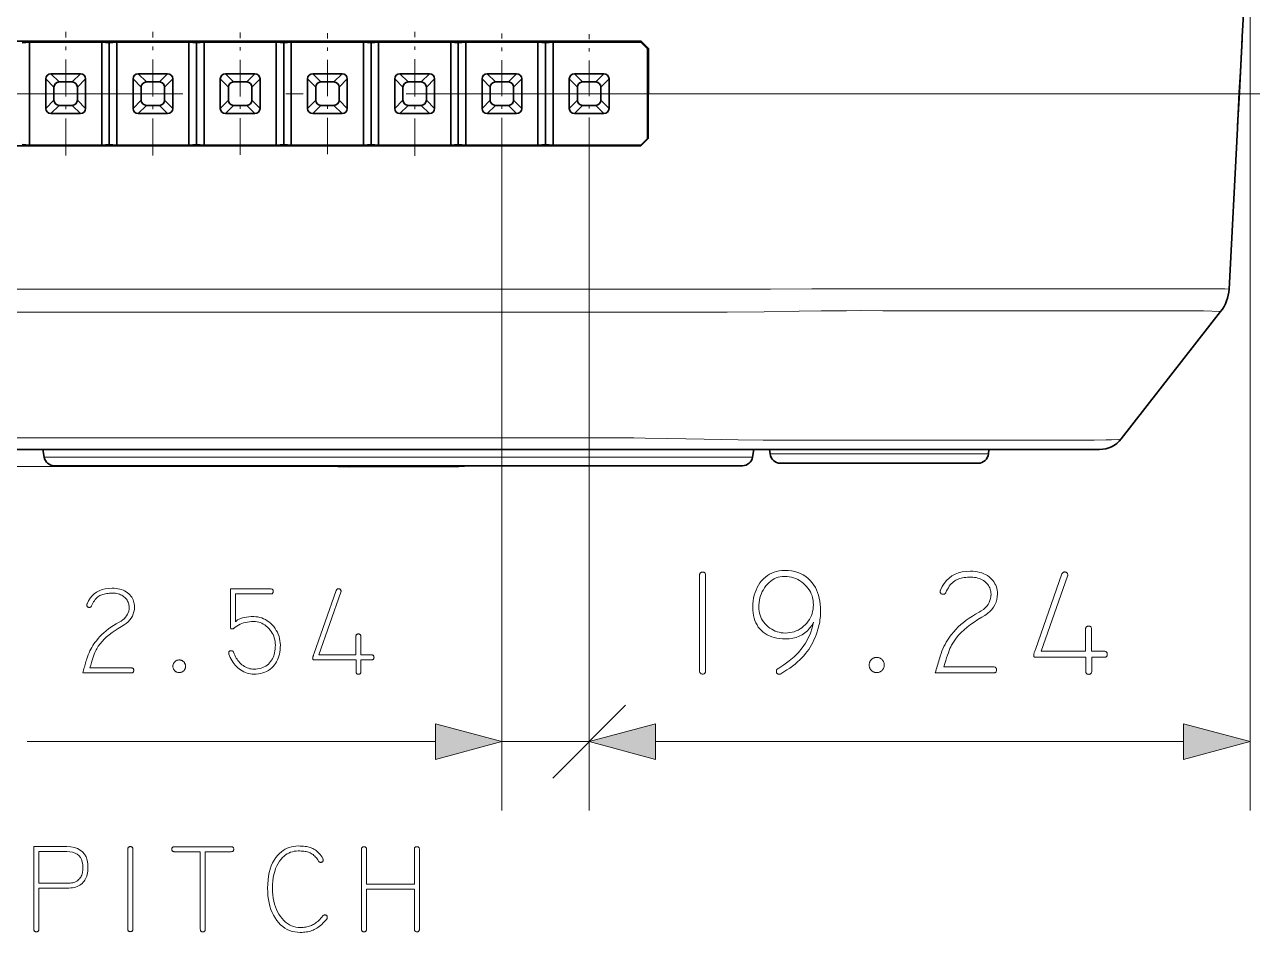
# Model space of a CAD drawing. Extents: x 0 to 297, y 0 to 210.
# Drawn here: x 162.18 to 197.93, y 132.41 to 158.82 of the extents above; entities that cross this region are included whole.
import ezdxf

# ---------------------------------------------------------------- set-up
doc = ezdxf.new("R2010")
doc.units = 0
doc.linetypes.add('DASHDOT', pattern=[18.5, 12, -3, 0.5, -3])

msp = doc.modelspace()

# ---------------------------------------------------------------- linework, layer by layer
at = {"color": 7, "lineweight": 35, "ltscale": 0.107212}
msp.add_line((197.633, 158.481), (197.858, 162.763), dxfattribs=at)
at = {"color": 7, "lineweight": 13}
for p, q in [((197.858, 162.763), (197.858, 135.963)), ((180.759, 156.813), (207.858, 156.813)), ((180.6, 151.124), (118.595, 151.124)), ((180.6, 150.456), (118.595, 150.456)), ((124.262, 146.802), (179.439, 146.802))]:
    msp.add_line(p, q, dxfattribs=at)
at = {"color": 7, "linetype": 'DASHDOT', "lineweight": 13, "ltscale": 0.089814}
msp.add_line((163.378, 155.017), (163.378, 158.609), dxfattribs=at)
at = {"color": 7, "linetype": 'DASHDOT', "lineweight": 13, "ltscale": 0.089815}
msp.add_line((165.918, 155.017), (165.918, 158.609), dxfattribs=at)
at = {"color": 7, "linetype": 'DASHDOT', "lineweight": 13, "ltscale": 0.088726}
msp.add_line((168.458, 155.038), (168.458, 158.588), dxfattribs=at)
at = {"color": 7, "linetype": 'DASHDOT', "lineweight": 13, "ltscale": 0.088}
msp.add_line((170.998, 155.053), (170.998, 158.573), dxfattribs=at)
at = {"color": 7, "linetype": 'DASHDOT', "lineweight": 13, "ltscale": 0.090178}
msp.add_line((173.538, 155.009), (173.538, 158.617), dxfattribs=at)
at = {"color": 7, "linetype": 'DASHDOT', "lineweight": 13, "ltscale": 0.087637}
msp.add_line((176.078, 155.06), (176.078, 158.566), dxfattribs=at)
at = {"color": 7, "linetype": 'DASHDOT', "lineweight": 13, "ltscale": 0.086548}
msp.add_line((178.618, 155.082), (178.618, 158.544), dxfattribs=at)
at = {"color": 7, "lineweight": 35, "ltscale": 0.023677}
msp.add_line((197.629, 158.398), (197.579, 157.452), dxfattribs=at)
at = {"color": 7, "lineweight": 35, "ltscale": 0.006718}
msp.add_line((197.619, 158.212), (197.633, 158.481), dxfattribs=at)
at = {"color": 7, "lineweight": 35}
for p, q in [((154.225, 158.345), (180.131, 158.345)), ((154.23, 155.295), (180.125, 155.295)), ((124.262, 146.463), (179.439, 146.463))]:
    msp.add_line(p, q, dxfattribs=at)
at = {"color": 7, "lineweight": 35, "ltscale": 0.005521}
for p, q in [((162.327, 158.313), (162.107, 158.294)), ((164.427, 158.313), (164.647, 158.294)), ((164.867, 158.313), (164.647, 158.294)), ((166.967, 158.313), (167.187, 158.294)), ((167.407, 158.313), (167.187, 158.294)), ((169.507, 158.313), (169.727, 158.294)), ((169.947, 158.313), (169.727, 158.294)), ((172.047, 158.313), (172.267, 158.294)), ((172.487, 158.313), (172.267, 158.294)), ((174.587, 158.313), (174.807, 158.294)), ((175.027, 158.313), (174.807, 158.294)), ((177.127, 158.313), (177.347, 158.294)), ((177.567, 158.313), (177.347, 158.294)), ((162.107, 155.332), (162.327, 155.313)), ((164.647, 155.332), (164.427, 155.313)), ((164.647, 155.332), (164.867, 155.313)), ((167.187, 155.332), (166.967, 155.313)), ((167.187, 155.332), (167.407, 155.313)), ((169.727, 155.332), (169.507, 155.313)), ((169.727, 155.332), (169.947, 155.313)), ((172.267, 155.332), (172.047, 155.313)), ((172.267, 155.332), (172.487, 155.313)), ((174.807, 155.332), (174.587, 155.313)), ((174.807, 155.332), (175.027, 155.313)), ((177.347, 155.332), (177.127, 155.313)), ((177.347, 155.332), (177.567, 155.313))]:
    msp.add_line(p, q, dxfattribs=at)
at = {"color": 7, "lineweight": 35, "ltscale": 0.075}
for p, q in [((162.327, 158.313), (162.327, 155.313)), ((164.427, 158.313), (164.427, 155.313)), ((164.867, 158.313), (164.867, 155.313)), ((166.967, 158.313), (166.967, 155.313)), ((167.407, 158.313), (167.407, 155.313)), ((169.507, 158.313), (169.507, 155.313)), ((169.947, 158.313), (169.947, 155.313)), ((172.047, 158.313), (172.047, 155.313)), ((172.487, 158.313), (172.487, 155.313)), ((174.587, 158.313), (174.587, 155.313)), ((175.027, 158.313), (175.027, 155.313)), ((177.127, 158.313), (177.127, 155.313)), ((177.567, 158.313), (177.567, 155.313))]:
    msp.add_line(p, q, dxfattribs=at)
at = {"color": 7, "lineweight": 35, "ltscale": 0.0525}
for p, q in [((162.327, 158.313), (164.427, 158.313)), ((164.867, 158.313), (166.967, 158.313)), ((167.407, 158.313), (169.507, 158.313)), ((169.947, 158.313), (172.047, 158.313)), ((172.487, 158.313), (174.587, 158.313)), ((175.027, 158.313), (177.127, 158.313)), ((164.427, 155.313), (162.327, 155.313)), ((166.967, 155.313), (164.867, 155.313)), ((169.507, 155.313), (167.407, 155.313)), ((172.047, 155.313), (169.947, 155.313)), ((174.587, 155.313), (172.487, 155.313)), ((177.127, 155.313), (175.027, 155.313))]:
    msp.add_line(p, q, dxfattribs=at)
at = {"color": 7, "lineweight": 35, "ltscale": 0.074038}
for p, q in [((164.647, 158.294), (164.647, 155.332)), ((167.187, 158.294), (167.187, 155.332)), ((169.727, 158.294), (169.727, 155.332)), ((172.267, 158.294), (172.267, 155.332)), ((174.807, 158.294), (174.807, 155.332)), ((177.347, 158.294), (177.347, 155.332))]:
    msp.add_line(p, q, dxfattribs=at)
at = {"color": 7, "lineweight": 35, "ltscale": 0.063775}
for p, q in [((177.567, 158.313), (180.118, 158.313)), ((180.118, 155.313), (177.567, 155.313))]:
    msp.add_line(p, q, dxfattribs=at)
at = {"color": 7, "lineweight": 35, "ltscale": 0.000859953}
msp.add_line((180.118, 158.313), (180.131, 158.345), dxfattribs=at)
at = {"color": 7, "lineweight": 35, "ltscale": 0.007071}
for p, q in [((180.318, 158.113), (180.118, 158.313)), ((180.118, 155.313), (180.318, 155.513))]:
    msp.add_line(p, q, dxfattribs=at)
at = {"color": 7, "lineweight": 35, "ltscale": 0.007719}
msp.add_line((180.131, 158.345), (180.349, 158.126), dxfattribs=at)
at = {"color": 7, "lineweight": 35, "ltscale": 0.000832751}
msp.add_line((180.318, 158.113), (180.349, 158.126), dxfattribs=at)
at = {"color": 7, "lineweight": 35, "ltscale": 0.065}
msp.add_line((180.318, 155.513), (180.318, 158.113), dxfattribs=at)
at = {"color": 7, "lineweight": 35, "ltscale": 0.065514}
msp.add_line((180.349, 158.126), (180.336, 155.505), dxfattribs=at)
at = {"color": 7, "lineweight": 35, "ltscale": 0.009186}
msp.add_line((197.599, 157.845), (197.619, 158.212), dxfattribs=at)
at = {"color": 7, "lineweight": 13, "ltscale": 0.009833}
msp.add_line((197.578, 157.452), (197.599, 157.845), dxfattribs=at)
at = {"color": 7, "lineweight": 35, "ltscale": 0.009833}
msp.add_line((197.599, 157.845), (197.578, 157.452), dxfattribs=at)
at = {"color": 7, "lineweight": 13, "ltscale": 0.008396}
for p, q in [((163.187, 157.154), (162.95, 157.391)), ((163.568, 157.154), (163.806, 157.391)), ((165.727, 157.154), (165.49, 157.391)), ((166.108, 157.154), (166.346, 157.391)), ((168.267, 157.154), (168.03, 157.391)), ((168.648, 157.154), (168.886, 157.391)), ((170.807, 157.154), (170.57, 157.391)), ((171.188, 157.154), (171.426, 157.391)), ((173.347, 157.154), (173.11, 157.391)), ((173.728, 157.154), (173.966, 157.391)), ((175.887, 157.154), (175.65, 157.391)), ((176.268, 157.154), (176.506, 157.391)), ((178.427, 157.154), (178.19, 157.391)), ((178.808, 157.154), (179.046, 157.391)), ((165.577, 157.004), (165.34, 157.241)), ((168.117, 157.004), (167.88, 157.241)), ((173.878, 157.004), (174.116, 157.241)), ((178.958, 157.004), (179.196, 157.241)), ((165.577, 156.622), (165.34, 156.385)), ((168.117, 156.622), (167.88, 156.385)), ((173.878, 156.622), (174.116, 156.385)), ((178.958, 156.622), (179.196, 156.385)), ((163.187, 156.473), (162.95, 156.235)), ((163.568, 156.473), (163.806, 156.235)), ((165.727, 156.473), (165.49, 156.235)), ((166.108, 156.473), (166.346, 156.235)), ((168.267, 156.473), (168.03, 156.235)), ((168.648, 156.473), (168.886, 156.235)), ((170.807, 156.473), (170.57, 156.235)), ((171.188, 156.473), (171.426, 156.235)), ((173.347, 156.473), (173.11, 156.235)), ((173.728, 156.473), (173.966, 156.235)), ((175.887, 156.473), (175.65, 156.235)), ((176.268, 156.473), (176.506, 156.235)), ((178.427, 156.473), (178.19, 156.235)), ((178.808, 156.473), (179.046, 156.235))]:
    msp.add_line(p, q, dxfattribs=at)
at = {"color": 7, "lineweight": 35, "ltscale": 0.021403}
for p, q in [((162.95, 157.391), (163.806, 157.391)), ((165.49, 157.391), (166.346, 157.391)), ((168.03, 157.391), (168.886, 157.391)), ((170.57, 157.391), (171.426, 157.391)), ((173.11, 157.391), (173.966, 157.391)), ((175.65, 157.391), (176.506, 157.391)), ((178.19, 157.391), (179.046, 157.391)), ((162.8, 157.241), (162.8, 156.385)), ((163.956, 157.241), (163.956, 156.385)), ((165.34, 157.241), (165.34, 156.385)), ((166.496, 157.241), (166.496, 156.385)), ((167.88, 157.241), (167.88, 156.385)), ((169.036, 157.241), (169.036, 156.385)), ((170.42, 157.241), (170.42, 156.385)), ((171.576, 157.241), (171.576, 156.385)), ((172.96, 157.241), (172.96, 156.385)), ((174.116, 157.241), (174.116, 156.385)), ((175.5, 157.241), (175.5, 156.385)), ((176.656, 157.241), (176.656, 156.385)), ((178.04, 157.241), (178.04, 156.385)), ((179.196, 157.241), (179.196, 156.385)), ((162.95, 156.235), (163.806, 156.235)), ((165.49, 156.235), (166.346, 156.235)), ((168.03, 156.235), (168.886, 156.235)), ((170.57, 156.235), (171.426, 156.235)), ((173.11, 156.235), (173.966, 156.235)), ((175.65, 156.235), (176.506, 156.235)), ((178.19, 156.235), (179.046, 156.235))]:
    msp.add_line(p, q, dxfattribs=at)
at = {"color": 7, "lineweight": 13, "ltscale": 0.015021}
msp.add_line((197.578, 157.452), (197.546, 156.852), dxfattribs=at)
at = {"color": 7, "lineweight": 35, "ltscale": 0.01502}
for p, q in [((197.546, 156.852), (197.578, 157.452)), ((197.548, 156.852), (197.579, 157.452))]:
    msp.add_line(p, q, dxfattribs=at)
at = {"color": 7, "lineweight": 13, "ltscale": 3.09579e-05}
msp.add_line((197.579, 157.452), (197.578, 157.452), dxfattribs=at)
at = {"color": 7, "lineweight": 13, "ltscale": 0.008395}
for p, q in [((163.037, 157.004), (162.8, 157.241)), ((163.718, 157.004), (163.956, 157.241)), ((166.258, 157.004), (166.496, 157.241)), ((168.798, 157.004), (169.036, 157.241)), ((170.657, 157.004), (170.42, 157.241)), ((171.338, 157.004), (171.576, 157.241)), ((173.197, 157.004), (172.96, 157.241)), ((175.737, 157.004), (175.5, 157.241)), ((176.418, 157.004), (176.656, 157.241)), ((178.277, 157.004), (178.04, 157.241)), ((163.037, 156.622), (162.8, 156.385)), ((163.718, 156.622), (163.956, 156.385)), ((166.258, 156.622), (166.496, 156.385)), ((168.798, 156.622), (169.036, 156.385)), ((170.657, 156.622), (170.42, 156.385)), ((171.338, 156.622), (171.576, 156.385)), ((173.197, 156.622), (172.96, 156.385)), ((175.737, 156.622), (175.5, 156.385)), ((176.418, 156.622), (176.656, 156.385)), ((178.277, 156.622), (178.04, 156.385))]:
    msp.add_line(p, q, dxfattribs=at)
at = {"color": 7, "lineweight": 35, "ltscale": 0.00953}
for p, q in [((163.037, 157.004), (163.037, 156.622)), ((163.568, 157.154), (163.187, 157.154)), ((163.718, 156.622), (163.718, 157.004)), ((165.577, 157.004), (165.577, 156.622)), ((166.108, 157.154), (165.727, 157.154)), ((166.258, 156.622), (166.258, 157.004)), ((168.117, 157.004), (168.117, 156.622)), ((168.648, 157.154), (168.267, 157.154)), ((168.798, 156.622), (168.798, 157.004)), ((170.657, 157.004), (170.657, 156.622)), ((171.188, 157.154), (170.807, 157.154)), ((171.338, 156.622), (171.338, 157.004)), ((173.197, 157.004), (173.197, 156.622)), ((173.728, 157.154), (173.347, 157.154)), ((173.878, 156.622), (173.878, 157.004)), ((175.737, 156.622), (175.737, 157.004)), ((176.268, 157.154), (175.887, 157.154)), ((176.418, 156.622), (176.418, 157.004)), ((178.277, 157.004), (178.277, 156.622)), ((178.808, 157.154), (178.427, 157.154)), ((178.958, 157.004), (178.958, 156.622)), ((163.568, 156.473), (163.187, 156.473)), ((166.108, 156.473), (165.727, 156.473)), ((168.648, 156.473), (168.267, 156.473)), ((171.188, 156.473), (170.807, 156.473)), ((173.728, 156.473), (173.347, 156.473)), ((175.887, 156.473), (176.268, 156.473)), ((178.427, 156.473), (178.808, 156.473))]:
    msp.add_line(p, q, dxfattribs=at)
at = {"color": 7, "linetype": 'DASHDOT', "lineweight": 13}
msp.add_line((117.787, 156.813), (180.759, 156.813), dxfattribs=at)
at = {"color": 7, "lineweight": 35, "ltscale": 0.024445}
msp.add_line((197.497, 155.876), (197.548, 156.852), dxfattribs=at)
at = {"color": 7, "lineweight": 13, "ltscale": 0.010591}
msp.add_line((197.546, 156.852), (197.525, 156.429), dxfattribs=at)
at = {"color": 7, "lineweight": 35, "ltscale": 0.010591}
msp.add_line((197.525, 156.429), (197.546, 156.852), dxfattribs=at)
at = {"color": 7, "lineweight": 13, "ltscale": 3.20798e-05}
msp.add_line((197.548, 156.852), (197.546, 156.852), dxfattribs=at)
at = {"color": 7, "lineweight": 35, "ltscale": 0.009724}
msp.add_line((197.525, 156.429), (197.505, 156.041), dxfattribs=at)
at = {"color": 7, "lineweight": 35, "ltscale": 0.006101}
msp.add_line((197.505, 156.041), (197.492, 155.797), dxfattribs=at)
at = {"color": 7, "lineweight": 35, "ltscale": 0.000507444}
msp.add_line((180.318, 155.513), (180.336, 155.505), dxfattribs=at)
at = {"color": 7, "lineweight": 35, "ltscale": 0.116851}
msp.add_line((197.248, 151.129), (197.492, 155.797), dxfattribs=at)
at = {"color": 7, "lineweight": 35, "ltscale": 0.000481445}
msp.add_line((180.118, 155.313), (180.125, 155.295), dxfattribs=at)
at = {"color": 7, "lineweight": 35, "ltscale": 0.007449}
msp.add_line((180.125, 155.295), (180.336, 155.505), dxfattribs=at)
at = {"color": 7, "lineweight": 13, "ltscale": 0.477431}
msp.add_line((176.078, 155.06), (176.078, 135.963), dxfattribs=at)
at = {"color": 7, "lineweight": 13, "ltscale": 0.477976}
msp.add_line((178.618, 155.082), (178.618, 135.963), dxfattribs=at)
msp.add_line((178.618, 155.082), (178.618, 135.963), dxfattribs=at)
at = {"color": 7, "lineweight": 13, "ltscale": 0.002681}
msp.add_line((180.707, 151.124), (180.6, 151.124), dxfattribs=at)
at = {"color": 7, "lineweight": 13, "ltscale": 0.000913239}
msp.add_line((188.213, 151.137), (188.177, 151.137), dxfattribs=at)
at = {"color": 7, "lineweight": 13, "ltscale": 0.179984}
for p, q in [((195.413, 151.137), (188.213, 151.137)), ((195.179, 150.498), (187.98, 150.498))]:
    msp.add_line(p, q, dxfattribs=at)
at = {"color": 7, "lineweight": 13, "ltscale": 0.000871277}
msp.add_line((195.413, 151.137), (195.447, 151.137), dxfattribs=at)
at = {"color": 7, "lineweight": 13, "ltscale": 0.002686}
msp.add_line((180.707, 150.456), (180.6, 150.456), dxfattribs=at)
at = {"color": 7, "lineweight": 13, "ltscale": 0.000915527}
msp.add_line((187.98, 150.498), (187.943, 150.498), dxfattribs=at)
at = {"color": 7, "lineweight": 35, "ltscale": 0.11751}
msp.add_line((194.109, 146.77), (197.003, 150.474), dxfattribs=at)
at = {"color": 7, "lineweight": 13, "ltscale": 0.000869751}
msp.add_line((195.179, 150.498), (195.214, 150.498), dxfattribs=at)
at = {"color": 7, "lineweight": 13, "ltscale": 0.183576}
msp.add_line((185.33, 146.731), (192.673, 146.731), dxfattribs=at)
at = {"color": 7, "lineweight": 35, "ltscale": 0.005699}
for p, q in [((162.749, 146.239), (162.71, 146.463)), ((183.376, 146.239), (183.416, 146.463))]:
    msp.add_line(p, q, dxfattribs=at)
at = {"color": 7, "lineweight": 13, "ltscale": 0.381454}
msp.add_line((178.007, 146.239), (162.749, 146.239), dxfattribs=at)
at = {"color": 7, "lineweight": 13, "ltscale": 0.134224}
msp.add_line((183.376, 146.239), (178.007, 146.239), dxfattribs=at)
at = {"color": 7, "lineweight": 35, "ltscale": 0.134034}
msp.add_line((179.439, 146.463), (184.8, 146.463), dxfattribs=at)
at = {"color": 7, "lineweight": 35, "ltscale": 0.003166}
for p, q in [((183.884, 146.337), (183.873, 146.463)), ((190.241, 146.337), (190.252, 146.463))]:
    msp.add_line(p, q, dxfattribs=at)
at = {"color": 7, "lineweight": 13, "ltscale": 0.079464}
msp.add_line((183.884, 146.337), (187.063, 146.337), dxfattribs=at)
at = {"color": 7, "lineweight": 35, "ltscale": 0.183575}
msp.add_line((184.8, 146.463), (192.143, 146.463), dxfattribs=at)
at = {"color": 7, "lineweight": 13, "ltscale": 0.079463}
msp.add_line((187.063, 146.337), (190.241, 146.337), dxfattribs=at)
at = {"color": 7, "lineweight": 35, "ltscale": 0.033406}
msp.add_line((192.143, 146.463), (193.48, 146.463), dxfattribs=at)
at = {"color": 1, "lineweight": 13}
msp.add_line((171.598, 145.963), (87.555, 145.963), dxfattribs=at)
at = {"color": 7, "lineweight": 35, "ltscale": 0.370527}
msp.add_line((163.045, 145.991), (177.866, 145.991), dxfattribs=at)
at = {"color": 7, "lineweight": 35, "ltscale": 0.04993}
msp.add_line((173.71, 145.963), (171.713, 145.963), dxfattribs=at)
at = {"color": 7, "lineweight": 35, "ltscale": 0.017569}
msp.add_line((174.413, 145.963), (173.71, 145.963), dxfattribs=at)
at = {"color": 7, "lineweight": 35, "ltscale": 0.130379}
msp.add_line((183.081, 145.991), (177.866, 145.991), dxfattribs=at)
at = {"color": 7, "lineweight": 35, "ltscale": 0.071992}
for p, q in [((184.183, 146.063), (187.063, 146.063)), ((187.063, 146.063), (189.942, 146.063))]:
    msp.add_line(p, q, dxfattribs=at)
at = {"color": 7, "lineweight": 13, "ltscale": 0.075}
msp.add_line((179.678, 139.024), (177.557, 136.902), dxfattribs=at)
at = {"color": 7, "lineweight": 13, "ltscale": 0.297301}
msp.add_line((162.254, 137.963), (174.146, 137.963), dxfattribs=at)
at = {"color": 7, "lineweight": 13, "ltscale": 0.0635}
msp.add_line((176.078, 137.963), (178.618, 137.963), dxfattribs=at)
at = {"color": 7, "lineweight": 13, "ltscale": 0.384402}
msp.add_line((180.55, 137.963), (195.926, 137.963), dxfattribs=at)
at = {"color": 7, "lineweight": 13}
for points in [[(188.177, 151.137), (186.842, 151.138), (185.104, 151.133), (183.893, 151.126), (182.625, 151.123), (181.036, 151.124), (180.707, 151.124)], [(187.943, 150.498), (187.171, 150.499), (186.517, 150.501), (186.106, 150.5), (185.372, 150.494), (184.736, 150.486), (183.718, 150.471), (182.633, 150.46), (182.147, 150.458), (181.156, 150.456), (180.707, 150.456)], [(195.214, 150.498), (195.996, 150.496), (196.507, 150.491), (197.003, 150.474)], [(179.439, 146.802), (179.915, 146.8), (180.245, 146.796), (180.896, 146.784), (181.965, 146.761), (182.956, 146.743), (183.687, 146.735), (184.136, 146.732), (184.948, 146.731), (185.33, 146.731)], [(192.673, 146.731), (193.101, 146.732), (193.318, 146.735), (193.67, 146.741), (193.823, 146.746), (193.998, 146.755), (194.078, 146.763), (194.109, 146.77)]]:
    msp.add_lwpolyline(points, dxfattribs=at)
for points in [[(182.007, 140.015), (182.006, 139.999), (182.004, 139.984), (181.999, 139.971), (181.993, 139.96), (181.985, 139.95), (181.976, 139.942), (181.965, 139.936), (181.952, 139.932), (181.937, 139.929), (181.92, 139.928), (181.904, 139.929), (181.889, 139.932), (181.876, 139.936), (181.865, 139.942), (181.856, 139.95), (181.848, 139.96), (181.842, 139.971), (181.837, 139.984), (181.835, 139.999), (181.834, 140.015), (181.834, 142.807), (181.835, 142.824), (181.837, 142.838), (181.842, 142.851), (181.848, 142.863), (181.856, 142.872), (181.865, 142.88), (181.876, 142.886), (181.889, 142.89), (181.904, 142.893), (181.92, 142.894), (181.937, 142.893), (181.952, 142.89), (181.965, 142.886), (181.976, 142.88), (181.985, 142.872), (181.993, 142.863), (181.999, 142.851), (182.004, 142.838), (182.006, 142.824), (182.007, 142.807)], [(185.28, 141.236), (185.254, 141.154), (185.227, 141.074), (185.197, 140.997), (185.164, 140.923), (185.129, 140.85), (185.092, 140.781), (185.053, 140.713), (185.011, 140.648), (184.967, 140.586), (184.92, 140.526), (184.867, 140.463), (184.81, 140.401), (184.748, 140.34), (184.682, 140.28), (184.612, 140.221), (184.538, 140.162), (184.459, 140.105), (184.376, 140.048), (184.289, 139.992), (184.198, 139.937), (184.193, 139.935), (184.189, 139.932), (184.185, 139.93), (184.18, 139.929), (184.176, 139.927), (184.172, 139.926), (184.167, 139.925), (184.163, 139.925), (184.159, 139.924), (184.154, 139.924), (184.138, 139.925), (184.123, 139.928), (184.11, 139.932), (184.099, 139.939), (184.089, 139.947), (184.082, 139.957), (184.075, 139.969), (184.071, 139.982), (184.069, 139.998), (184.068, 140.015), (184.068, 140.023), (184.069, 140.032), (184.072, 140.039), (184.075, 140.047), (184.078, 140.054), (184.083, 140.061), (184.089, 140.067), (184.095, 140.073), (184.103, 140.079), (184.111, 140.084), (184.283, 140.194), (184.441, 140.309), (184.583, 140.43), (184.709, 140.557), (184.821, 140.689), (184.917, 140.828), (184.998, 140.972), (185.064, 141.122), (185.115, 141.278), (185.15, 141.439), (185.097, 141.346), (185.037, 141.263), (184.971, 141.19), (184.898, 141.126), (184.82, 141.072), (184.735, 141.028), (184.644, 140.994), (184.546, 140.97), (184.442, 140.955), (184.332, 140.95), (184.244, 140.952), (184.16, 140.96), (184.08, 140.972), (184.004, 140.989), (183.932, 141.011), (183.864, 141.037), (183.8, 141.069), (183.74, 141.105), (183.684, 141.146), (183.633, 141.192), (183.585, 141.243), (183.543, 141.297), (183.506, 141.356), (183.473, 141.418), (183.446, 141.485), (183.424, 141.555), (183.406, 141.629), (183.394, 141.708), (183.386, 141.79), (183.384, 141.876), (183.386, 141.967), (183.394, 142.055), (183.407, 142.14), (183.425, 142.221), (183.448, 142.299), (183.476, 142.374), (183.509, 142.445), (183.547, 142.514), (183.591, 142.579), (183.639, 142.64), (183.692, 142.698), (183.748, 142.749), (183.807, 142.794), (183.869, 142.833), (183.935, 142.866), (184.003, 142.893), (184.075, 142.914), (184.15, 142.929), (184.229, 142.938), (184.31, 142.941), (184.412, 142.938), (184.51, 142.927), (184.603, 142.909), (184.69, 142.884), (184.773, 142.852), (184.851, 142.812), (184.925, 142.765), (184.993, 142.711), (185.057, 142.65), (185.115, 142.582), (185.161, 142.517), (185.203, 142.449), (185.239, 142.376), (185.27, 142.301), (185.297, 142.222), (185.319, 142.139), (185.336, 142.053), (185.348, 141.963), (185.355, 141.869), (185.358, 141.773), (185.357, 141.718), (185.355, 141.664), (185.351, 141.61), (185.345, 141.556), (185.338, 141.502), (185.33, 141.448), (185.32, 141.395), (185.308, 141.342), (185.295, 141.289)], [(185.146, 141.946), (185.143, 142.013), (185.136, 142.078), (185.124, 142.142), (185.106, 142.203), (185.084, 142.262), (185.058, 142.319), (185.026, 142.375), (184.989, 142.428), (184.947, 142.479), (184.901, 142.528), (184.851, 142.574), (184.799, 142.614), (184.745, 142.65), (184.689, 142.682), (184.631, 142.708), (184.571, 142.73), (184.509, 142.747), (184.445, 142.759), (184.378, 142.766), (184.31, 142.768), (184.245, 142.765), (184.183, 142.757), (184.123, 142.743), (184.065, 142.724), (184.009, 142.699), (183.956, 142.668), (183.905, 142.632), (183.856, 142.591), (183.809, 142.544), (183.765, 142.491), (183.725, 142.438), (183.69, 142.383), (183.659, 142.327), (183.632, 142.268), (183.609, 142.208), (183.59, 142.145), (183.576, 142.081), (183.565, 142.015), (183.559, 141.946), (183.557, 141.876), (183.559, 141.815), (183.566, 141.755), (183.577, 141.698), (183.594, 141.642), (183.614, 141.587), (183.639, 141.535), (183.669, 141.485), (183.704, 141.436), (183.743, 141.389), (183.786, 141.344), (183.833, 141.302), (183.882, 141.264), (183.932, 141.231), (183.984, 141.203), (184.037, 141.178), (184.093, 141.159), (184.15, 141.143), (184.209, 141.132), (184.269, 141.125), (184.332, 141.123), (184.399, 141.126), (184.464, 141.133), (184.527, 141.145), (184.588, 141.162), (184.647, 141.183), (184.704, 141.21), (184.759, 141.241), (184.811, 141.277), (184.861, 141.318), (184.91, 141.363), (184.954, 141.413), (184.995, 141.464), (185.03, 141.517), (185.061, 141.572), (185.087, 141.629), (185.108, 141.688), (185.124, 141.75), (185.136, 141.813), (185.143, 141.878)], [(190.392, 139.963), (188.695, 139.963), (188.71, 140.012), (188.725, 140.062), (188.739, 140.111), (188.754, 140.16), (188.768, 140.209), (188.782, 140.258), (188.796, 140.306), (188.81, 140.355), (188.824, 140.404), (188.838, 140.452), (188.863, 140.524), (188.889, 140.594), (188.917, 140.662), (188.948, 140.728), (188.98, 140.792), (189.014, 140.854), (189.051, 140.915), (189.089, 140.973), (189.129, 141.03), (189.172, 141.084), (189.232, 141.158), (189.296, 141.229), (189.365, 141.299), (189.438, 141.366), (189.516, 141.432), (189.598, 141.495), (189.684, 141.557), (189.774, 141.616), (189.869, 141.674), (189.968, 141.729), (190.035, 141.769), (190.094, 141.811), (190.147, 141.856), (190.193, 141.904), (190.231, 141.954), (190.263, 142.008), (190.287, 142.064), (190.305, 142.123), (190.315, 142.184), (190.319, 142.249), (190.317, 142.289), (190.313, 142.328), (190.305, 142.365), (190.295, 142.402), (190.281, 142.437), (190.264, 142.471), (190.245, 142.504), (190.222, 142.535), (190.196, 142.566), (190.167, 142.595), (190.133, 142.624), (190.097, 142.65), (190.06, 142.672), (190.02, 142.692), (189.978, 142.709), (189.934, 142.722), (189.888, 142.733), (189.84, 142.74), (189.79, 142.745), (189.739, 142.747), (189.684, 142.746), (189.631, 142.743), (189.581, 142.739), (189.533, 142.733), (189.488, 142.725), (189.445, 142.715), (189.404, 142.704), (189.366, 142.691), (189.33, 142.676), (189.297, 142.66), (189.261, 142.638), (189.226, 142.614), (189.192, 142.586), (189.161, 142.555), (189.13, 142.52), (189.102, 142.483), (189.075, 142.442), (189.049, 142.398), (189.025, 142.351), (189.003, 142.301), (188.998, 142.291), (188.993, 142.282), (188.987, 142.274), (188.981, 142.267), (188.974, 142.262), (188.966, 142.257), (188.958, 142.253), (188.949, 142.251), (188.939, 142.249), (188.929, 142.249), (188.912, 142.25), (188.896, 142.252), (188.883, 142.257), (188.871, 142.263), (188.861, 142.27), (188.853, 142.28), (188.846, 142.291), (188.842, 142.304), (188.839, 142.319), (188.838, 142.335), (188.838, 142.339), (188.839, 142.342), (188.839, 142.346), (188.84, 142.349), (188.84, 142.353), (188.841, 142.356), (188.842, 142.36), (188.844, 142.363), (188.845, 142.366), (188.847, 142.37), (188.897, 142.474), (188.955, 142.568), (189.022, 142.65), (189.097, 142.722), (189.18, 142.782), (189.272, 142.832), (189.372, 142.87), (189.48, 142.898), (189.597, 142.914), (189.721, 142.92), (189.793, 142.918), (189.861, 142.912), (189.927, 142.902), (189.989, 142.888), (190.049, 142.87), (190.106, 142.848), (190.16, 142.822), (190.212, 142.792), (190.26, 142.758), (190.306, 142.721), (190.344, 142.682), (190.377, 142.643), (190.407, 142.601), (190.433, 142.558), (190.455, 142.513), (190.473, 142.466), (190.487, 142.418), (190.497, 142.367), (190.503, 142.315), (190.505, 142.262), (190.5, 142.178), (190.487, 142.097), (190.464, 142.021), (190.433, 141.947), (190.392, 141.878), (190.343, 141.811), (190.284, 141.749), (190.217, 141.69), (190.14, 141.634), (190.055, 141.582), (189.936, 141.513), (189.825, 141.443), (189.72, 141.37), (189.622, 141.295), (189.532, 141.218), (189.448, 141.139), (189.372, 141.058), (189.302, 140.975), (189.24, 140.89), (189.185, 140.803), (189.164, 140.765), (189.143, 140.721), (189.121, 140.67), (189.099, 140.613), (189.075, 140.55), (189.051, 140.48), (189.026, 140.403), (189, 140.321), (188.974, 140.232), (188.946, 140.136), (190.392, 140.136), (190.409, 140.135), (190.424, 140.133), (190.437, 140.128), (190.448, 140.122), (190.457, 140.115), (190.465, 140.105), (190.471, 140.094), (190.475, 140.081), (190.478, 140.066), (190.479, 140.05), (190.478, 140.033), (190.475, 140.018), (190.471, 140.005), (190.465, 139.994), (190.457, 139.985), (190.448, 139.977), (190.437, 139.971), (190.424, 139.966), (190.409, 139.964)], [(193.617, 140.418), (193.249, 140.418), (193.249, 140.006), (193.249, 139.99), (193.246, 139.975), (193.242, 139.962), (193.236, 139.951), (193.228, 139.941), (193.218, 139.934), (193.207, 139.928), (193.194, 139.923), (193.179, 139.921), (193.163, 139.92), (193.146, 139.921), (193.132, 139.923), (193.119, 139.928), (193.108, 139.934), (193.098, 139.941), (193.09, 139.951), (193.084, 139.962), (193.08, 139.975), (193.077, 139.99), (193.076, 140.006), (193.076, 140.418), (191.609, 140.418), (191.6, 140.418), (191.592, 140.42), (191.585, 140.422), (191.578, 140.426), (191.573, 140.431), (191.569, 140.436), (191.565, 140.443), (191.563, 140.451), (191.562, 140.46), (191.561, 140.469), (191.562, 140.479), (191.563, 140.49), (191.565, 140.504), (191.569, 140.519), (191.573, 140.536), (191.578, 140.554), (191.585, 140.575), (191.592, 140.597), (191.6, 140.621), (191.609, 140.647), (192.384, 142.842), (192.388, 142.852), (192.394, 142.862), (192.4, 142.87), (192.407, 142.878), (192.414, 142.884), (192.422, 142.889), (192.431, 142.893), (192.44, 142.896), (192.451, 142.898), (192.462, 142.898), (192.479, 142.897), (192.494, 142.895), (192.508, 142.89), (192.52, 142.884), (192.53, 142.876), (192.538, 142.867), (192.544, 142.856), (192.549, 142.843), (192.552, 142.828), (192.553, 142.811), (192.552, 142.809), (192.552, 142.806), (192.552, 142.803), (192.552, 142.8), (192.551, 142.797), (192.551, 142.794), (192.55, 142.791), (192.55, 142.788), (192.549, 142.785), (192.548, 142.781), (191.782, 140.591), (193.072, 140.591), (193.072, 141.236), (193.073, 141.252), (193.075, 141.267), (193.08, 141.28), (193.086, 141.291), (193.094, 141.301), (193.103, 141.308), (193.114, 141.315), (193.127, 141.319), (193.142, 141.321), (193.159, 141.322), (193.175, 141.321), (193.19, 141.319), (193.203, 141.315), (193.214, 141.308), (193.224, 141.301), (193.231, 141.291), (193.237, 141.28), (193.242, 141.267), (193.244, 141.252), (193.245, 141.236), (193.245, 140.591), (193.617, 140.591), (193.634, 140.59), (193.649, 140.587), (193.662, 140.583), (193.673, 140.577), (193.682, 140.569), (193.69, 140.56), (193.696, 140.548), (193.701, 140.535), (193.703, 140.521), (193.704, 140.504), (193.703, 140.488), (193.701, 140.473), (193.696, 140.46), (193.69, 140.449), (193.682, 140.439), (193.673, 140.431), (193.662, 140.425), (193.649, 140.421), (193.634, 140.418)], [(165.287, 139.963), (163.873, 139.963), (163.885, 140.004), (163.897, 140.045), (163.909, 140.086), (163.921, 140.127), (163.933, 140.168), (163.945, 140.208), (163.957, 140.249), (163.969, 140.29), (163.98, 140.33), (163.992, 140.371), (164.012, 140.43), (164.034, 140.489), (164.058, 140.545), (164.083, 140.6), (164.11, 140.654), (164.139, 140.706), (164.169, 140.756), (164.201, 140.805), (164.234, 140.852), (164.27, 140.897), (164.32, 140.959), (164.374, 141.018), (164.431, 141.076), (164.492, 141.132), (164.557, 141.187), (164.625, 141.24), (164.696, 141.291), (164.772, 141.341), (164.851, 141.389), (164.934, 141.435), (164.989, 141.468), (165.039, 141.503), (165.083, 141.54), (165.121, 141.58), (165.153, 141.622), (165.179, 141.667), (165.199, 141.714), (165.214, 141.763), (165.223, 141.814), (165.226, 141.868), (165.224, 141.901), (165.221, 141.934), (165.214, 141.965), (165.206, 141.995), (165.194, 142.025), (165.18, 142.053), (165.164, 142.08), (165.145, 142.107), (165.123, 142.132), (165.099, 142.156), (165.071, 142.18), (165.041, 142.202), (165.01, 142.221), (164.977, 142.237), (164.942, 142.251), (164.905, 142.262), (164.867, 142.271), (164.827, 142.278), (164.785, 142.281), (164.742, 142.283), (164.696, 142.282), (164.653, 142.28), (164.611, 142.276), (164.571, 142.271), (164.533, 142.265), (164.497, 142.257), (164.464, 142.247), (164.432, 142.236), (164.402, 142.224), (164.374, 142.21), (164.344, 142.193), (164.315, 142.172), (164.287, 142.149), (164.261, 142.123), (164.235, 142.094), (164.212, 142.063), (164.189, 142.029), (164.168, 141.992), (164.148, 141.953), (164.129, 141.911), (164.125, 141.903), (164.121, 141.895), (164.116, 141.889), (164.111, 141.883), (164.105, 141.879), (164.098, 141.875), (164.091, 141.872), (164.084, 141.869), (164.076, 141.868), (164.068, 141.868), (164.053, 141.868), (164.04, 141.871), (164.029, 141.874), (164.019, 141.879), (164.011, 141.886), (164.004, 141.894), (163.999, 141.903), (163.995, 141.914), (163.993, 141.926), (163.992, 141.94), (163.992, 141.943), (163.992, 141.946), (163.993, 141.949), (163.993, 141.951), (163.994, 141.954), (163.995, 141.957), (163.995, 141.96), (163.997, 141.963), (163.998, 141.966), (163.999, 141.969), (164.041, 142.056), (164.089, 142.134), (164.145, 142.202), (164.208, 142.262), (164.277, 142.312), (164.353, 142.354), (164.437, 142.386), (164.527, 142.409), (164.624, 142.422), (164.728, 142.427), (164.787, 142.425), (164.844, 142.42), (164.899, 142.412), (164.951, 142.4), (165.001, 142.385), (165.049, 142.367), (165.094, 142.346), (165.137, 142.321), (165.177, 142.293), (165.215, 142.261), (165.246, 142.229), (165.275, 142.196), (165.3, 142.161), (165.321, 142.125), (165.339, 142.088), (165.354, 142.049), (165.366, 142.008), (165.374, 141.967), (165.379, 141.923), (165.381, 141.879), (165.377, 141.809), (165.366, 141.742), (165.347, 141.678), (165.321, 141.617), (165.287, 141.558), (165.246, 141.503), (165.197, 141.451), (165.141, 141.402), (165.077, 141.356), (165.006, 141.312), (164.907, 141.255), (164.814, 141.196), (164.727, 141.136), (164.645, 141.073), (164.57, 141.009), (164.5, 140.943), (164.437, 140.876), (164.379, 140.807), (164.327, 140.736), (164.281, 140.663), (164.264, 140.631), (164.246, 140.594), (164.228, 140.552), (164.209, 140.505), (164.189, 140.452), (164.169, 140.394), (164.148, 140.33), (164.127, 140.261), (164.105, 140.187), (164.082, 140.107), (165.287, 140.107), (165.301, 140.107), (165.313, 140.104), (165.324, 140.101), (165.333, 140.096), (165.341, 140.089), (165.348, 140.081), (165.353, 140.072), (165.356, 140.061), (165.358, 140.049), (165.359, 140.035), (165.358, 140.021), (165.356, 140.009), (165.353, 139.998), (165.348, 139.989), (165.341, 139.981), (165.333, 139.975), (165.324, 139.969), (165.313, 139.966), (165.301, 139.964)], [(169.627, 140.767), (169.625, 140.698), (169.62, 140.631), (169.612, 140.567), (169.6, 140.506), (169.584, 140.447), (169.566, 140.391), (169.544, 140.338), (169.518, 140.287), (169.49, 140.239), (169.457, 140.194), (169.418, 140.148), (169.376, 140.106), (169.33, 140.068), (169.281, 140.035), (169.229, 140.006), (169.174, 139.982), (169.115, 139.962), (169.053, 139.946), (168.988, 139.934), (168.92, 139.927), (168.865, 139.925), (168.811, 139.927), (168.759, 139.933), (168.707, 139.943), (168.657, 139.957), (168.609, 139.974), (168.561, 139.995), (168.515, 140.02), (168.469, 140.049), (168.426, 140.082), (168.387, 140.114), (168.35, 140.149), (168.315, 140.186), (168.282, 140.225), (168.251, 140.267), (168.223, 140.311), (168.196, 140.358), (168.17, 140.406), (168.147, 140.458), (168.126, 140.511), (168.125, 140.514), (168.125, 140.517), (168.124, 140.52), (168.124, 140.523), (168.123, 140.526), (168.123, 140.529), (168.123, 140.532), (168.123, 140.534), (168.123, 140.537), (168.123, 140.54), (168.123, 140.553), (168.126, 140.565), (168.129, 140.575), (168.135, 140.584), (168.141, 140.592), (168.15, 140.598), (168.16, 140.603), (168.171, 140.606), (168.184, 140.608), (168.198, 140.609), (168.207, 140.608), (168.216, 140.607), (168.224, 140.605), (168.231, 140.601), (168.238, 140.597), (168.244, 140.592), (168.25, 140.586), (168.255, 140.579), (168.259, 140.571), (168.263, 140.562), (168.281, 140.517), (168.3, 140.475), (168.32, 140.434), (168.342, 140.395), (168.366, 140.358), (168.391, 140.323), (168.418, 140.29), (168.447, 140.258), (168.477, 140.229), (168.509, 140.201), (168.544, 140.174), (168.581, 140.15), (168.619, 140.129), (168.657, 140.111), (168.697, 140.096), (168.738, 140.085), (168.779, 140.077), (168.821, 140.072), (168.865, 140.07), (168.909, 140.071), (168.965, 140.077), (169.018, 140.086), (169.068, 140.099), (169.116, 140.115), (169.161, 140.135), (169.203, 140.159), (169.243, 140.187), (169.28, 140.218), (169.314, 140.253), (169.345, 140.291), (169.372, 140.329), (169.395, 140.369), (169.415, 140.411), (169.433, 140.456), (169.448, 140.502), (169.461, 140.551), (169.47, 140.602), (169.477, 140.655), (169.481, 140.71), (169.483, 140.767), (169.481, 140.822), (169.475, 140.876), (169.465, 140.928), (169.452, 140.978), (169.435, 141.027), (169.414, 141.075), (169.389, 141.121), (169.36, 141.166), (169.328, 141.209), (169.291, 141.251), (169.253, 141.29), (169.213, 141.325), (169.172, 141.356), (169.13, 141.382), (169.087, 141.405), (169.042, 141.424), (168.997, 141.438), (168.951, 141.448), (168.903, 141.454), (168.855, 141.457), (168.791, 141.455), (168.729, 141.45), (168.67, 141.442), (168.612, 141.431), (168.557, 141.416), (168.504, 141.398), (168.453, 141.377), (168.405, 141.353), (168.358, 141.325), (168.314, 141.294), (168.303, 141.284), (168.293, 141.275), (168.283, 141.267), (168.273, 141.26), (168.263, 141.254), (168.254, 141.249), (168.245, 141.245), (168.236, 141.242), (168.228, 141.241), (168.22, 141.24), (168.211, 141.241), (168.203, 141.242), (168.196, 141.245), (168.19, 141.249), (168.185, 141.254), (168.181, 141.26), (168.177, 141.267), (168.175, 141.275), (168.174, 141.284), (168.173, 141.294), (168.173, 142.405), (169.349, 142.405), (169.363, 142.405), (169.375, 142.402), (169.386, 142.399), (169.395, 142.394), (169.403, 142.387), (169.41, 142.379), (169.415, 142.37), (169.418, 142.359), (169.421, 142.347), (169.421, 142.333), (169.421, 142.319), (169.418, 142.307), (169.415, 142.296), (169.41, 142.287), (169.403, 142.279), (169.395, 142.273), (169.386, 142.267), (169.375, 142.264), (169.363, 142.262), (169.349, 142.261), (168.317, 142.261), (168.317, 141.446), (168.348, 141.475), (168.384, 141.502), (168.425, 141.525), (168.471, 141.545), (168.522, 141.562), (168.578, 141.576), (168.64, 141.587), (168.706, 141.595), (168.778, 141.599), (168.855, 141.601), (168.915, 141.598), (168.973, 141.591), (169.03, 141.579), (169.086, 141.562), (169.14, 141.54), (169.193, 141.514), (169.244, 141.482), (169.294, 141.446), (169.342, 141.405), (169.389, 141.359), (169.434, 141.308), (169.474, 141.255), (169.51, 141.2), (169.541, 141.143), (169.567, 141.085), (169.589, 141.025), (169.605, 140.963), (169.617, 140.9), (169.624, 140.834)], [(172.282, 140.342), (171.975, 140.342), (171.975, 139.999), (171.975, 139.985), (171.972, 139.973), (171.969, 139.962), (171.964, 139.953), (171.957, 139.945), (171.949, 139.938), (171.94, 139.933), (171.929, 139.93), (171.917, 139.928), (171.903, 139.927), (171.889, 139.928), (171.877, 139.93), (171.866, 139.933), (171.857, 139.938), (171.849, 139.945), (171.843, 139.953), (171.838, 139.962), (171.834, 139.973), (171.832, 139.985), (171.831, 139.999), (171.831, 140.342), (170.608, 140.342), (170.601, 140.342), (170.594, 140.344), (170.588, 140.346), (170.583, 140.349), (170.578, 140.353), (170.575, 140.357), (170.572, 140.363), (170.57, 140.369), (170.569, 140.377), (170.568, 140.385), (170.569, 140.393), (170.57, 140.403), (170.572, 140.414), (170.575, 140.426), (170.578, 140.44), (170.583, 140.456), (170.588, 140.473), (170.594, 140.491), (170.601, 140.511), (170.608, 140.533), (171.254, 142.362), (171.258, 142.371), (171.262, 142.379), (171.267, 142.386), (171.273, 142.392), (171.279, 142.397), (171.286, 142.401), (171.293, 142.405), (171.301, 142.407), (171.31, 142.408), (171.319, 142.409), (171.333, 142.408), (171.346, 142.406), (171.357, 142.402), (171.367, 142.397), (171.376, 142.391), (171.382, 142.383), (171.388, 142.374), (171.392, 142.363), (171.394, 142.35), (171.395, 142.337), (171.395, 142.335), (171.394, 142.332), (171.394, 142.33), (171.394, 142.327), (171.394, 142.325), (171.393, 142.322), (171.393, 142.32), (171.392, 142.317), (171.392, 142.314), (171.391, 142.311), (170.752, 140.486), (171.827, 140.486), (171.827, 141.024), (171.828, 141.037), (171.83, 141.05), (171.834, 141.06), (171.839, 141.07), (171.845, 141.078), (171.853, 141.084), (171.863, 141.089), (171.874, 141.093), (171.886, 141.095), (171.9, 141.096), (171.913, 141.095), (171.926, 141.093), (171.936, 141.089), (171.946, 141.084), (171.954, 141.078), (171.96, 141.07), (171.965, 141.06), (171.969, 141.05), (171.971, 141.037), (171.972, 141.024), (171.972, 140.486), (172.282, 140.486), (172.296, 140.485), (172.308, 140.483), (172.319, 140.48), (172.328, 140.475), (172.336, 140.468), (172.343, 140.46), (172.348, 140.451), (172.351, 140.44), (172.353, 140.428), (172.354, 140.414), (172.353, 140.4), (172.351, 140.388), (172.348, 140.377), (172.343, 140.368), (172.336, 140.36), (172.328, 140.353), (172.319, 140.348), (172.308, 140.345), (172.296, 140.343)], [(166.867, 140.154), (166.867, 140.139), (166.865, 140.125), (166.862, 140.111), (166.858, 140.097), (166.854, 140.084), (166.848, 140.071), (166.841, 140.059), (166.832, 140.047), (166.823, 140.035), (166.813, 140.024), (166.802, 140.014), (166.79, 140.005), (166.779, 139.997), (166.766, 139.99), (166.753, 139.984), (166.74, 139.979), (166.727, 139.975), (166.713, 139.972), (166.698, 139.971), (166.683, 139.97), (166.668, 139.971), (166.654, 139.972), (166.64, 139.975), (166.626, 139.979), (166.613, 139.984), (166.6, 139.99), (166.588, 139.997), (166.576, 140.005), (166.564, 140.014), (166.553, 140.024), (166.543, 140.035), (166.534, 140.047), (166.526, 140.059), (166.519, 140.071), (166.513, 140.084), (166.508, 140.097), (166.504, 140.111), (166.501, 140.125), (166.5, 140.139), (166.499, 140.154), (166.5, 140.169), (166.501, 140.184), (166.504, 140.198), (166.508, 140.211), (166.513, 140.225), (166.519, 140.237), (166.526, 140.25), (166.534, 140.262), (166.543, 140.273), (166.553, 140.284), (166.564, 140.294), (166.576, 140.304), (166.588, 140.312), (166.6, 140.319), (166.613, 140.325), (166.626, 140.33), (166.64, 140.333), (166.654, 140.336), (166.668, 140.338), (166.683, 140.338), (166.698, 140.338), (166.713, 140.336), (166.727, 140.333), (166.74, 140.33), (166.753, 140.325), (166.766, 140.319), (166.779, 140.312), (166.79, 140.304), (166.802, 140.294), (166.813, 140.284), (166.823, 140.273), (166.832, 140.262), (166.841, 140.25), (166.848, 140.237), (166.854, 140.225), (166.858, 140.211), (166.862, 140.198), (166.865, 140.184), (166.867, 140.169)], [(187.211, 140.192), (187.21, 140.175), (187.208, 140.157), (187.205, 140.14), (187.2, 140.124), (187.194, 140.108), (187.187, 140.093), (187.179, 140.078), (187.169, 140.064), (187.158, 140.05), (187.146, 140.037), (187.132, 140.024), (187.119, 140.013), (187.104, 140.003), (187.089, 139.995), (187.074, 139.988), (187.058, 139.982), (187.042, 139.978), (187.025, 139.974), (187.008, 139.972), (186.99, 139.972), (186.972, 139.972), (186.954, 139.974), (186.938, 139.978), (186.921, 139.982), (186.905, 139.988), (186.89, 139.995), (186.875, 140.003), (186.861, 140.013), (186.847, 140.024), (186.834, 140.037), (186.822, 140.05), (186.811, 140.064), (186.801, 140.078), (186.792, 140.093), (186.785, 140.108), (186.779, 140.124), (186.775, 140.14), (186.772, 140.157), (186.77, 140.175), (186.769, 140.192), (186.77, 140.21), (186.772, 140.228), (186.775, 140.245), (186.779, 140.261), (186.785, 140.277), (186.792, 140.292), (186.801, 140.307), (186.811, 140.321), (186.822, 140.335), (186.834, 140.348), (186.847, 140.361), (186.861, 140.372), (186.875, 140.381), (186.89, 140.39), (186.905, 140.397), (186.921, 140.403), (186.938, 140.407), (186.954, 140.411), (186.972, 140.413), (186.99, 140.413), (187.008, 140.413), (187.025, 140.411), (187.042, 140.407), (187.058, 140.403), (187.074, 140.397), (187.089, 140.39), (187.104, 140.381), (187.119, 140.372), (187.132, 140.361), (187.146, 140.348), (187.158, 140.335), (187.169, 140.321), (187.179, 140.307), (187.187, 140.292), (187.194, 140.277), (187.2, 140.261), (187.205, 140.245), (187.208, 140.228), (187.21, 140.21)], [(174.146, 137.445), (176.078, 137.963), (174.146, 138.481)], [(180.55, 138.481), (178.618, 137.963), (180.55, 137.445)], [(195.926, 137.445), (197.858, 137.963), (195.926, 138.481)], [(164.025, 134.292), (164.024, 134.24), (164.02, 134.19), (164.012, 134.142), (164.003, 134.096), (163.99, 134.053), (163.974, 134.012), (163.956, 133.973), (163.935, 133.936), (163.911, 133.902), (163.884, 133.87), (163.854, 133.838), (163.822, 133.81), (163.787, 133.785), (163.749, 133.764), (163.709, 133.745), (163.667, 133.731), (163.622, 133.719), (163.575, 133.711), (163.525, 133.706), (163.473, 133.704), (162.597, 133.704), (162.597, 132.503), (162.596, 132.489), (162.594, 132.477), (162.59, 132.466), (162.585, 132.457), (162.579, 132.449), (162.571, 132.442), (162.561, 132.437), (162.55, 132.433), (162.538, 132.431), (162.524, 132.431), (162.511, 132.431), (162.498, 132.433), (162.488, 132.437), (162.478, 132.442), (162.47, 132.449), (162.464, 132.457), (162.459, 132.466), (162.455, 132.477), (162.453, 132.489), (162.452, 132.503), (162.452, 134.909), (163.408, 134.909), (163.525, 134.903), (163.63, 134.884), (163.723, 134.853), (163.803, 134.81), (163.871, 134.755), (163.926, 134.687), (163.97, 134.607), (164, 134.514), (164.019, 134.409)], [(165.331, 132.506), (165.33, 132.493), (165.328, 132.48), (165.325, 132.469), (165.32, 132.46), (165.313, 132.452), (165.305, 132.446), (165.296, 132.441), (165.285, 132.437), (165.273, 132.435), (165.259, 132.434), (165.245, 132.435), (165.233, 132.437), (165.222, 132.441), (165.213, 132.446), (165.205, 132.452), (165.198, 132.46), (165.193, 132.469), (165.19, 132.48), (165.187, 132.493), (165.187, 132.506), (165.187, 134.837), (165.187, 134.85), (165.19, 134.863), (165.193, 134.874), (165.198, 134.883), (165.205, 134.891), (165.213, 134.897), (165.222, 134.902), (165.233, 134.906), (165.245, 134.908), (165.259, 134.909), (165.273, 134.908), (165.285, 134.906), (165.296, 134.902), (165.305, 134.897), (165.313, 134.891), (165.32, 134.883), (165.325, 134.874), (165.328, 134.863), (165.33, 134.85), (165.331, 134.837)], [(168.199, 134.761), (167.441, 134.761), (167.441, 132.503), (167.441, 132.489), (167.439, 132.477), (167.435, 132.466), (167.43, 132.457), (167.423, 132.449), (167.415, 132.442), (167.406, 132.437), (167.395, 132.433), (167.383, 132.431), (167.369, 132.431), (167.356, 132.431), (167.343, 132.433), (167.332, 132.437), (167.323, 132.442), (167.315, 132.449), (167.309, 132.457), (167.304, 132.466), (167.3, 132.477), (167.298, 132.489), (167.297, 132.503), (167.297, 134.761), (166.54, 134.761), (166.526, 134.762), (166.514, 134.764), (166.503, 134.767), (166.493, 134.773), (166.485, 134.779), (166.479, 134.787), (166.474, 134.796), (166.47, 134.807), (166.468, 134.819), (166.467, 134.833), (166.468, 134.847), (166.47, 134.859), (166.474, 134.87), (166.479, 134.879), (166.485, 134.887), (166.493, 134.894), (166.503, 134.899), (166.514, 134.902), (166.526, 134.905), (166.54, 134.905), (168.199, 134.905), (168.213, 134.905), (168.225, 134.902), (168.236, 134.899), (168.245, 134.894), (168.253, 134.887), (168.26, 134.879), (168.265, 134.87), (168.268, 134.859), (168.27, 134.847), (168.271, 134.833), (168.27, 134.819), (168.268, 134.807), (168.265, 134.796), (168.26, 134.787), (168.253, 134.779), (168.245, 134.773), (168.236, 134.767), (168.225, 134.764), (168.213, 134.762)], [(170.977, 132.802), (170.941, 132.759), (170.904, 132.719), (170.868, 132.682), (170.832, 132.647), (170.796, 132.615), (170.759, 132.586), (170.723, 132.559), (170.686, 132.535), (170.649, 132.514), (170.612, 132.495), (170.578, 132.48), (170.543, 132.466), (170.506, 132.453), (170.468, 132.442), (170.428, 132.433), (170.386, 132.426), (170.343, 132.42), (170.298, 132.416), (170.252, 132.413), (170.205, 132.413), (170.123, 132.416), (170.045, 132.427), (169.969, 132.444), (169.897, 132.469), (169.827, 132.5), (169.76, 132.539), (169.696, 132.585), (169.636, 132.638), (169.578, 132.697), (169.523, 132.764), (169.472, 132.837), (169.427, 132.914), (169.387, 132.996), (169.352, 133.082), (169.323, 133.173), (169.299, 133.269), (169.28, 133.369), (169.267, 133.474), (169.259, 133.583), (169.256, 133.697), (169.259, 133.821), (169.268, 133.938), (169.283, 134.05), (169.304, 134.156), (169.331, 134.255), (169.364, 134.348), (169.403, 134.435), (169.448, 134.516), (169.499, 134.591), (169.555, 134.66), (169.605, 134.711), (169.658, 134.756), (169.712, 134.796), (169.768, 134.831), (169.826, 134.86), (169.886, 134.884), (169.948, 134.903), (170.013, 134.916), (170.079, 134.924), (170.147, 134.927), (170.201, 134.926), (170.252, 134.924), (170.301, 134.92), (170.347, 134.915), (170.391, 134.909), (170.432, 134.901), (170.471, 134.892), (170.507, 134.881), (170.541, 134.868), (170.573, 134.855), (170.606, 134.837), (170.639, 134.816), (170.67, 134.793), (170.701, 134.768), (170.731, 134.739), (170.759, 134.708), (170.787, 134.675), (170.814, 134.639), (170.84, 134.6), (170.865, 134.559), (170.867, 134.555), (170.869, 134.552), (170.87, 134.548), (170.872, 134.545), (170.873, 134.541), (170.874, 134.537), (170.875, 134.534), (170.875, 134.53), (170.876, 134.526), (170.876, 134.523), (170.875, 134.509), (170.873, 134.497), (170.869, 134.486), (170.864, 134.477), (170.857, 134.469), (170.849, 134.462), (170.839, 134.457), (170.827, 134.454), (170.814, 134.451), (170.8, 134.451), (170.793, 134.451), (170.786, 134.452), (170.78, 134.454), (170.773, 134.457), (170.768, 134.46), (170.762, 134.464), (170.757, 134.468), (170.752, 134.474), (170.747, 134.48), (170.742, 134.487), (170.722, 134.52), (170.7, 134.551), (170.678, 134.579), (170.655, 134.606), (170.63, 134.631), (170.605, 134.654), (170.58, 134.675), (170.553, 134.693), (170.525, 134.71), (170.497, 134.725), (170.471, 134.736), (170.443, 134.746), (170.412, 134.754), (170.38, 134.762), (170.346, 134.768), (170.31, 134.773), (170.272, 134.777), (170.233, 134.78), (170.191, 134.782), (170.147, 134.783), (170.089, 134.78), (170.033, 134.773), (169.978, 134.761), (169.925, 134.745), (169.875, 134.723), (169.826, 134.697), (169.779, 134.666), (169.734, 134.63), (169.691, 134.59), (169.649, 134.545), (169.602, 134.483), (169.56, 134.417), (169.522, 134.346), (169.49, 134.269), (169.463, 134.186), (169.44, 134.099), (169.423, 134.006), (169.41, 133.908), (169.403, 133.805), (169.4, 133.697), (169.403, 133.598), (169.41, 133.502), (169.421, 133.411), (169.437, 133.323), (169.458, 133.239), (169.483, 133.158), (169.513, 133.082), (169.548, 133.009), (169.587, 132.94), (169.631, 132.874), (169.679, 132.814), (169.728, 132.76), (169.78, 132.712), (169.835, 132.671), (169.892, 132.636), (169.951, 132.608), (170.013, 132.585), (170.077, 132.57), (170.143, 132.56), (170.212, 132.557), (170.252, 132.558), (170.291, 132.56), (170.329, 132.563), (170.365, 132.569), (170.401, 132.575), (170.436, 132.583), (170.469, 132.593), (170.502, 132.604), (170.533, 132.617), (170.564, 132.631), (170.594, 132.647), (170.624, 132.665), (170.654, 132.686), (170.684, 132.709), (170.715, 132.734), (170.745, 132.762), (170.776, 132.792), (170.807, 132.824), (170.838, 132.859), (170.869, 132.896), (170.873, 132.901), (170.878, 132.905), (170.882, 132.909), (170.887, 132.912), (170.892, 132.915), (170.897, 132.917), (170.902, 132.919), (170.908, 132.92), (170.913, 132.921), (170.919, 132.921), (170.933, 132.92), (170.946, 132.918), (170.958, 132.915), (170.968, 132.91), (170.976, 132.903), (170.983, 132.895), (170.988, 132.886), (170.992, 132.875), (170.994, 132.863), (170.995, 132.849), (170.995, 132.844), (170.994, 132.839), (170.993, 132.834), (170.992, 132.829), (170.99, 132.825), (170.988, 132.82), (170.986, 132.815), (170.983, 132.811), (170.98, 132.806)], [(173.675, 132.503), (173.674, 132.489), (173.672, 132.477), (173.669, 132.466), (173.664, 132.457), (173.657, 132.449), (173.649, 132.442), (173.64, 132.437), (173.629, 132.433), (173.617, 132.431), (173.603, 132.431), (173.589, 132.431), (173.577, 132.433), (173.566, 132.437), (173.557, 132.442), (173.549, 132.449), (173.542, 132.457), (173.537, 132.466), (173.534, 132.477), (173.532, 132.489), (173.531, 132.503), (173.531, 133.668), (172.135, 133.668), (172.135, 132.503), (172.134, 132.489), (172.132, 132.477), (172.128, 132.466), (172.123, 132.457), (172.117, 132.449), (172.109, 132.442), (172.099, 132.437), (172.089, 132.433), (172.076, 132.431), (172.063, 132.431), (172.049, 132.431), (172.037, 132.433), (172.026, 132.437), (172.016, 132.442), (172.009, 132.449), (172.002, 132.457), (171.997, 132.466), (171.993, 132.477), (171.991, 132.489), (171.991, 132.503), (171.991, 134.833), (171.991, 134.847), (171.993, 134.859), (171.997, 134.87), (172.002, 134.879), (172.009, 134.887), (172.016, 134.894), (172.026, 134.899), (172.037, 134.902), (172.049, 134.905), (172.063, 134.905), (172.076, 134.905), (172.089, 134.902), (172.099, 134.899), (172.109, 134.894), (172.117, 134.887), (172.123, 134.879), (172.128, 134.87), (172.132, 134.859), (172.134, 134.847), (172.135, 134.833), (172.135, 133.812), (173.531, 133.812), (173.531, 134.833), (173.532, 134.847), (173.534, 134.859), (173.537, 134.87), (173.542, 134.879), (173.549, 134.887), (173.557, 134.894), (173.566, 134.899), (173.577, 134.902), (173.589, 134.905), (173.603, 134.905), (173.617, 134.905), (173.629, 134.902), (173.64, 134.899), (173.649, 134.894), (173.657, 134.887), (173.664, 134.879), (173.669, 134.87), (173.672, 134.859), (173.674, 134.847), (173.675, 134.833)], [(163.881, 134.292), (163.876, 134.382), (163.862, 134.462), (163.838, 134.533), (163.805, 134.594), (163.763, 134.646), (163.711, 134.689), (163.649, 134.722), (163.578, 134.746), (163.498, 134.76), (163.408, 134.765), (162.597, 134.765), (162.597, 133.848), (163.473, 133.848), (163.512, 133.85), (163.549, 133.853), (163.584, 133.859), (163.617, 133.868), (163.648, 133.879), (163.678, 133.892), (163.705, 133.908), (163.731, 133.927), (163.754, 133.948), (163.776, 133.971), (163.796, 133.996), (163.814, 134.023), (163.83, 134.051), (163.843, 134.081), (163.855, 134.113), (163.864, 134.145), (163.871, 134.18), (163.877, 134.216), (163.88, 134.253)]]:
    msp.add_lwpolyline(points, close=True, dxfattribs=at)
at = {"color": 7, "lineweight": 35}
for centre, radius, start, end in [((162.95, 157.241), 0.15, 90.0108, 179.9902), ((163.806, 157.241), 0.15, 0.0108, 89.9902), ((165.49, 157.241), 0.15, 90.0108, 179.9902), ((166.346, 157.241), 0.15, 0.0108, 89.9902), ((168.03, 157.241), 0.15, 90.0108, 179.9902), ((168.886, 157.241), 0.15, 0.0108, 89.9902), ((170.57, 157.241), 0.15, 90.0108, 179.9902), ((171.426, 157.241), 0.15, 0.0108, 89.9902), ((173.11, 157.241), 0.15, 90.0108, 179.9902), ((173.966, 157.241), 0.15, 0.0108, 89.9902), ((175.65, 157.241), 0.15, 90.0108, 179.9902), ((176.506, 157.241), 0.15, 0.0108, 89.9902), ((178.19, 157.241), 0.15, 90.0108, 179.9902), ((179.046, 157.241), 0.15, 0.0108, 89.9902), ((163.187, 157.003), 0.15, 90.1255, 179.8863), ((163.568, 157.003), 0.15, 0.1255, 89.8863), ((165.727, 157.003), 0.15, 90.1255, 179.8863), ((166.108, 157.003), 0.15, 0.1255, 89.8863), ((168.267, 157.003), 0.15, 90.1255, 179.8863), ((168.648, 157.003), 0.15, 0.1255, 89.8863), ((170.807, 157.003), 0.15, 90.1255, 179.8863), ((171.188, 157.003), 0.15, 0.1255, 89.8863), ((173.347, 157.003), 0.15, 90.1255, 179.8863), ((173.728, 157.003), 0.15, 0.1255, 89.8863), ((175.887, 157.003), 0.15, 90.1137, 179.8745), ((176.268, 157.003), 0.15, 0.1255, 89.8863), ((178.427, 157.003), 0.15, 90.1255, 179.8863), ((178.808, 157.003), 0.15, 0.1137, 89.8745), ((163.187, 156.623), 0.15, 180.1137, 269.8745), ((163.568, 156.623), 0.15, 270.1255, 359.8863), ((165.727, 156.623), 0.15, 180.1137, 269.8745), ((166.108, 156.623), 0.15, 270.1255, 359.8863), ((168.267, 156.623), 0.15, 180.1137, 269.8745), ((168.648, 156.623), 0.15, 270.1255, 359.8863), ((170.807, 156.623), 0.15, 180.1137, 269.8745), ((171.188, 156.623), 0.15, 270.1255, 359.8863), ((173.347, 156.623), 0.15, 180.1137, 269.8745), ((173.728, 156.623), 0.15, 270.1255, 359.8863), ((175.887, 156.623), 0.15, 180.1255, 269.8863), ((176.268, 156.623), 0.15, 270.1255, 359.8863), ((178.427, 156.623), 0.15, 180.1255, 269.8863), ((178.808, 156.623), 0.15, 270.1255, 359.8863), ((162.95, 156.385), 0.15, 180.0098, 269.9892), ((163.806, 156.385), 0.15, 270.0108, 359.9902), ((165.49, 156.385), 0.15, 180.0098, 269.9892), ((166.346, 156.385), 0.15, 270.0108, 359.9902), ((168.03, 156.385), 0.15, 180.0098, 269.9892), ((168.886, 156.385), 0.15, 270.0108, 359.9902), ((170.57, 156.385), 0.15, 180.0098, 269.9892), ((171.426, 156.385), 0.15, 270.0108, 359.9902), ((173.11, 156.385), 0.15, 180.0098, 269.9892), ((173.966, 156.385), 0.15, 270.0108, 359.9902), ((175.65, 156.385), 0.15, 180.0098, 269.9892), ((176.506, 156.385), 0.15, 270.0108, 359.9902), ((178.19, 156.385), 0.15, 180.0098, 269.9892), ((179.046, 156.385), 0.15, 270.0108, 359.9902), ((196.085, 151.19), 1.164, 321.9994, 357), ((193.48, 147.261), 0.798, 270.0002, 322.0001), ((163.045, 146.291), 0.3, 190, 270), ((183.081, 146.291), 0.3, 270, 350), ((184.183, 146.363), 0.3, 185, 270), ((189.942, 146.363), 0.3, 270, 355), ((171.598, 152.346), 6.384, 265.0916, 271.0322), ((174.528, 152.356), 6.393, 268.9712, 274.8909)]:
    msp.add_arc(centre, radius, start, end, dxfattribs=at)
at = {"color": 7, "lineweight": 13}
msp.add_arc((195.839, 31.623), 119.515, 89.32809, 90.18774, dxfattribs=at)
for points in [[(174.146, 137.445), (176.078, 137.963), (174.146, 137.445), (174.146, 138.481)], [(180.55, 138.481), (178.618, 137.963), (180.55, 138.481), (180.55, 137.445)], [(195.926, 137.445), (197.858, 137.963), (195.926, 137.445), (195.926, 138.481)]]:
    msp.add_solid(points, dxfattribs=at)

doc.saveas('drawing.dxf')
